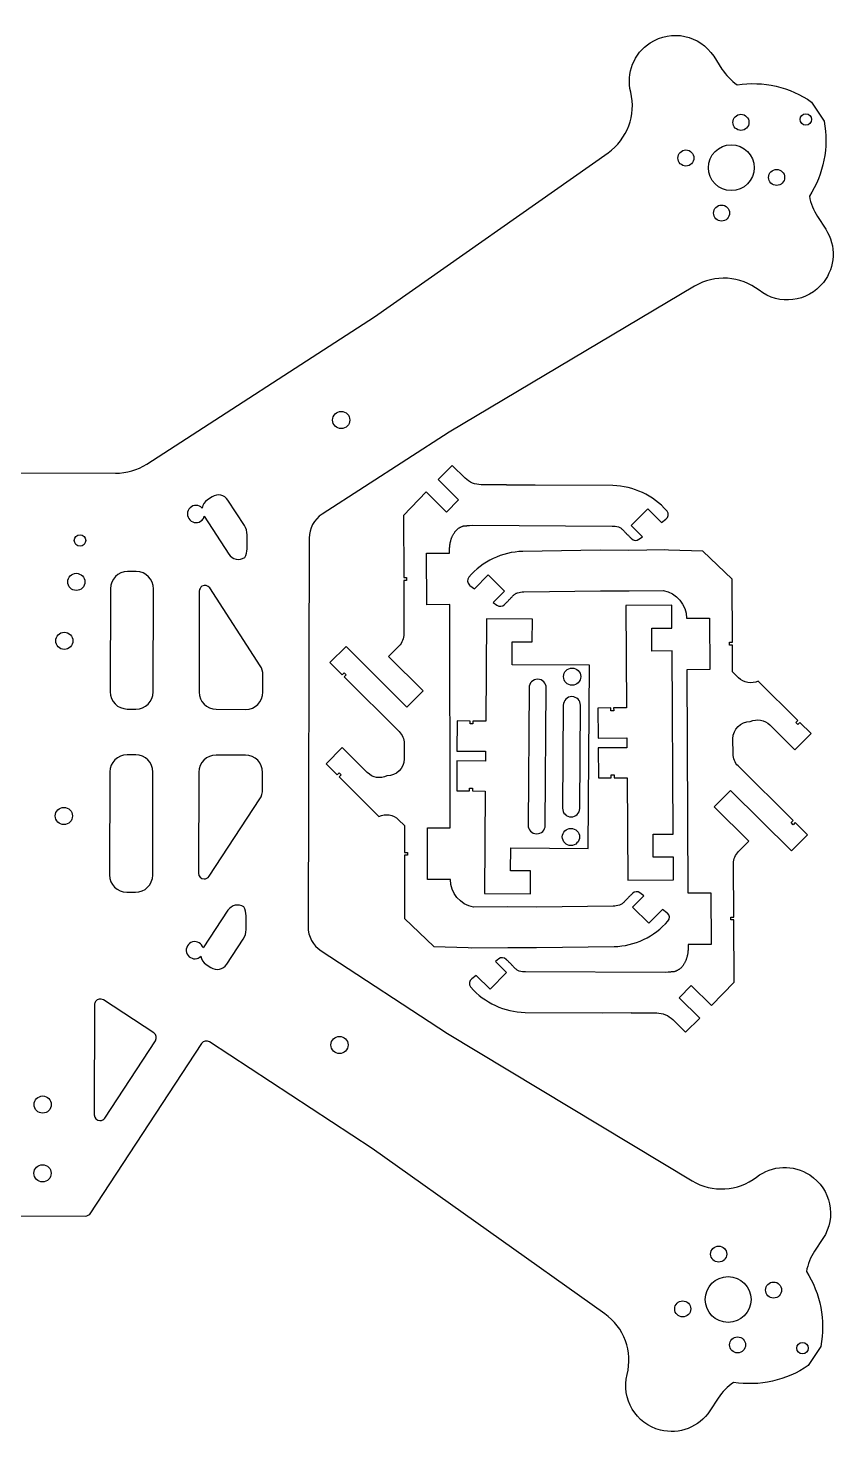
# Model space of a CAD drawing. Header units: millimetres. Extents: x 53 to 353, y -400 to -154.
# Drawn here: x 211.9 to 353, y -399.6 to -153.9 of the extents above; entities that cross this region are included whole.
import ezdxf

# ---------------------------------------------------------------- set-up
doc = ezdxf.new("R2010")
doc.units = ezdxf.units.MM
doc.header["$MEASUREMENT"] = 0
doc.layers.add('Layer 1', color=7, linetype='Continuous', lineweight=0)

msp = doc.modelspace()

# ---------------------------------------------------------------- linework, layer by layer
at = {"layer": 'Layer 1', "color": 18, "lineweight": 25, "true_color": 0x000000}
for points in [[(285.41, -245.64), (285.41, -245.47), (285.41, -245.29), (285.41, -245.12), (285.42, -244.95), (285.43, -244.77), (285.43, -244.68), (285.44, -244.6), (285.44, -244.51), (285.45, -244.42), (285.46, -244.33), (285.47, -244.24), (285.48, -244.15), (285.5, -244.06), (285.51, -243.97), (285.53, -243.88), (285.55, -243.79), (285.57, -243.7), (285.59, -243.62), (285.61, -243.53), (285.63, -243.44), (285.66, -243.35), (285.69, -243.26), (285.71, -243.17), (285.75, -243.08), (285.78, -242.99), (285.81, -242.91), (285.85, -242.82), (285.89, -242.73), (285.93, -242.65), (285.97, -242.56), (286.01, -242.48), (286.06, -242.4), (286.1, -242.31), (286.15, -242.23), (286.2, -242.16), (286.25, -242.08), (286.31, -242), (286.36, -241.93), (286.42, -241.86), (286.48, -241.79), (286.54, -241.72), (286.6, -241.65), (286.66, -241.59), (286.73, -241.53), (286.79, -241.47), (286.86, -241.41), (286.93, -241.36), (287, -241.3), (287.07, -241.25), (287.14, -241.21), (287.22, -241.16), (287.29, -241.12), (287.37, -241.08), (287.45, -241.05), (287.53, -241.01), (287.61, -240.98), (287.69, -240.95), (287.77, -240.92), (287.85, -240.9)], [(287.85, -240.9), (287.92, -240.89), (287.98, -240.89), (288.04, -240.88), (288.1, -240.87), (288.17, -240.87), (288.23, -240.86), (288.29, -240.86), (288.35, -240.85), (288.42, -240.85), (288.48, -240.84), (288.54, -240.84), (288.6, -240.83), (288.66, -240.82), (288.73, -240.82), (288.79, -240.81), (288.85, -240.81), (288.91, -240.8)], [(314.9, -241.06), (315.01, -241.11), (315.13, -241.17), (315.24, -241.23), (315.35, -241.31), (315.45, -241.39), (315.55, -241.48), (315.65, -241.57), (315.75, -241.67), (315.84, -241.76), (315.94, -241.87), (316.03, -241.97), (316.13, -242.07), (316.22, -242.17), (316.32, -242.27), (316.41, -242.37), (316.51, -242.46), (316.6, -242.56), (316.7, -242.65), (316.8, -242.74), (316.89, -242.83), (316.99, -242.92), (317.08, -243.02), (317.17, -243.11)], [(295, -254.62), (295.09, -254.53), (295.19, -254.43), (295.28, -254.34), (295.37, -254.25), (295.47, -254.16), (295.57, -254.07), (295.66, -253.97), (295.76, -253.87), (295.85, -253.77), (295.94, -253.67), (296.04, -253.57), (296.13, -253.47), (296.23, -253.37), (296.32, -253.27), (296.42, -253.17), (296.51, -253.07), (296.61, -252.98), (296.71, -252.89), (296.81, -252.81), (296.92, -252.73), (297.03, -252.66), (297.14, -252.61), (297.26, -252.55)], [(317.33, -305.1), (317.24, -305.19), (317.15, -305.28), (317.06, -305.37), (316.96, -305.46), (316.87, -305.55), (316.77, -305.65), (316.68, -305.74), (316.58, -305.84), (316.49, -305.94), (316.39, -306.04), (316.3, -306.14), (316.2, -306.24), (316.11, -306.34), (316.01, -306.45), (315.92, -306.55), (315.82, -306.64), (315.72, -306.73), (315.62, -306.82), (315.52, -306.9), (315.41, -306.98), (315.3, -307.04), (315.19, -307.1), (315.07, -307.15)], [(327.06, -314), (327.06, -314.17), (327.06, -314.35), (327.06, -314.52), (327.06, -314.69), (327.05, -314.87), (327.04, -314.96), (327.04, -315.04), (327.03, -315.13), (327.02, -315.22), (327.01, -315.31), (327, -315.4), (326.99, -315.49), (326.98, -315.58), (326.96, -315.67), (326.95, -315.76), (326.93, -315.85), (326.91, -315.94), (326.89, -316.03), (326.87, -316.12), (326.84, -316.21), (326.82, -316.29), (326.79, -316.38), (326.76, -316.47), (326.73, -316.56), (326.7, -316.65), (326.67, -316.74), (326.63, -316.82), (326.59, -316.91), (326.55, -317), (326.51, -317.08), (326.47, -317.16), (326.42, -317.25), (326.38, -317.33), (326.33, -317.41), (326.28, -317.49), (326.23, -317.56), (326.17, -317.64), (326.12, -317.71), (326.06, -317.79), (326, -317.86), (325.94, -317.93), (325.88, -317.99), (325.82, -318.06), (325.76, -318.12), (325.69, -318.18), (325.62, -318.23), (325.55, -318.29), (325.48, -318.34), (325.41, -318.39), (325.34, -318.44), (325.26, -318.48), (325.19, -318.52), (325.11, -318.56), (325.03, -318.6), (324.96, -318.63), (324.88, -318.67), (324.8, -318.7), (324.71, -318.72), (324.63, -318.75)], [(297.59, -318.65), (297.47, -318.6), (297.35, -318.54), (297.24, -318.47), (297.14, -318.4), (297.03, -318.32), (296.93, -318.23), (296.83, -318.14), (296.73, -318.05), (296.64, -317.95), (296.54, -317.85), (296.45, -317.74), (296.35, -317.64), (296.26, -317.54), (296.16, -317.44), (296.07, -317.34), (295.97, -317.25), (295.88, -317.15), (295.78, -317.06), (295.68, -316.97), (295.59, -316.88), (295.49, -316.79), (295.4, -316.7), (295.31, -316.61)], [(324.63, -318.75), (324.57, -318.75), (324.5, -318.76), (324.44, -318.77), (324.38, -318.77), (324.32, -318.78), (324.25, -318.78), (324.19, -318.79), (324.13, -318.8), (324.07, -318.8), (324, -318.81), (323.94, -318.81), (323.88, -318.82), (323.82, -318.82), (323.76, -318.83), (323.7, -318.83), (323.64, -318.84), (323.57, -318.85)]]:
    msp.add_lwpolyline(points, dxfattribs=at)
for points in [[(314.06, -272.69), (314.07, -273.19), (313.57, -273.19), (313.56, -272.69), (311.31, -272.71), (311.35, -277.96), (316.35, -277.93), (316.36, -279.63), (311.36, -279.66), (311.39, -284.91), (313.64, -284.89), (313.64, -284.39), (314.14, -284.39), (314.14, -284.89), (316.39, -284.88), (316.51, -302.78), (324.51, -302.72), (324.48, -298.72), (320.98, -298.75), (320.96, -294.75), (324.46, -294.72), (324.25, -262.73), (320.75, -262.75), (320.72, -258.75), (324.22, -258.73), (324.2, -254.73), (316.2, -254.78), (316.31, -272.68)], [(289.42, -286.68), (289.41, -287.18), (291.66, -287.2), (291.53, -305.1), (299.53, -305.16), (299.56, -301.16), (296.06, -301.13), (296.09, -297.13), (309.59, -297.23), (309.82, -265.23), (296.32, -265.13), (296.35, -261.13), (299.85, -261.16), (299.88, -257.16), (291.88, -257.1), (291.75, -275), (289.5, -274.98), (289.5, -275.48), (289, -275.48), (289, -274.98), (286.75, -274.96), (286.71, -280.21), (291.71, -280.25), (291.7, -281.95), (286.7, -281.91), (286.66, -287.16), (288.91, -287.18), (288.92, -286.68)]]:
    msp.add_lwpolyline(points, close=True, dxfattribs=at)
for centre, radius in [((336.28, -170.4), 1.4), ((347.61, -169.89), 1), ((334.59, -178.32), 4), ((326.67, -176.63), 1.4), ((342.51, -180.02), 1.4), ((332.89, -186.24), 1.4), ((266.51, -222.4), 1.5), ((220.91, -243.42), 1), ((220.26, -250.67), 1.5), ((218.17, -260.96), 1.5), ((306.81, -267.21), 1.5), ((218.1, -291.55), 1.5), ((306.6, -295.21), 1.5), ((266.21, -331.55), 1.5), ((214.4, -341.96), 1.5), ((214.37, -353.96), 1.5), ((332.39, -368.07), 1.4), ((334.04, -376), 4), ((341.97, -374.35), 1.4), ((326.11, -377.65), 1.4), ((335.69, -383.93), 1.4), ((347.02, -384.5), 1)]:
    msp.add_circle(centre, radius, dxfattribs=at)
for points, knots in [([(285.06, -329.55), (285.06, -329.55), (262.98, -315.08), (262.98, -315.08), (261.56, -314.16), (260.71, -312.58), (260.72, -310.89), (260.72, -310.89), (260.91, -243.03), (260.91, -243.03), (260.91, -241.34), (261.77, -239.76), (263.19, -238.84), (263.19, -238.84), (285.35, -224.49), (285.35, -224.49), (285.35, -224.49), (328.18, -199.02), (328.18, -199.02), (331.72, -196.91), (336.2, -197.2), (339.45, -199.73), (342.93, -202.45), (347.95, -201.84), (350.67, -198.35), (352.77, -195.67), (352.94, -191.94), (351.09, -189.08), (351.09, -189.08), (349.64, -186.85), (349.64, -186.85), (348.94, -185.77), (348.46, -184.57), (348.22, -183.31), (350.72, -179.44), (351.65, -174.75), (350.8, -170.21), (350.8, -170.21), (348.62, -166.85), (348.62, -166.85), (344.83, -164.22), (340.17, -163.14), (335.61, -163.84), (334.56, -163.1), (333.66, -162.17), (332.96, -161.09), (332.96, -161.09), (331.52, -158.86), (331.52, -158.86), (329.12, -155.15), (324.17, -154.09), (320.46, -156.5), (317.59, -158.35), (316.22, -161.81), (317.04, -165.12), (318.02, -169.13), (316.45, -173.33), (313.08, -175.7), (313.08, -175.7), (272.31, -204.35), (272.31, -204.35), (272.31, -204.35), (232.56, -230.08), (232.56, -230.08), (230.94, -231.13), (229.04, -231.69), (227.1, -231.69), (227.1, -231.69), (178.78, -231.55), (178.78, -231.55), (176.84, -231.55), (174.94, -230.98), (173.32, -229.92), (173.32, -229.92), (133.72, -203.96), (133.72, -203.96), (133.72, -203.96), (93.11, -175.09), (93.11, -175.09), (89.75, -172.7), (88.2, -168.49), (89.21, -164.49), (90.29, -160.21), (87.7, -155.86), (83.41, -154.78), (80.1, -153.95), (76.63, -155.3), (74.76, -158.15), (74.76, -158.15), (73.31, -160.37), (73.31, -160.37), (72.6, -161.45), (71.7, -162.38), (70.64, -163.11), (66.09, -162.38), (61.42, -163.43), (57.62, -166.05), (57.62, -166.05), (55.43, -169.39), (55.43, -169.39), (54.55, -173.92), (55.45, -178.62), (57.93, -182.51), (57.68, -183.77), (57.19, -184.97), (56.49, -186.04), (56.49, -186.04), (55.03, -188.26), (55.03, -188.26), (52.61, -191.96), (53.64, -196.92), (57.34, -199.34), (60.19, -201.21), (63.91, -201.06), (66.61, -198.98), (69.88, -196.46), (74.35, -196.2), (77.88, -198.33), (77.88, -198.33), (120.57, -224.04), (120.57, -224.04), (120.57, -224.04), (142.65, -238.51), (142.65, -238.51), (144.06, -239.44), (144.91, -241.01), (144.91, -242.7), (144.91, -242.7), (144.72, -310.57), (144.72, -310.57), (144.72, -312.26), (143.86, -313.83), (142.44, -314.75), (142.44, -314.75), (120.28, -329.1), (120.28, -329.1), (120.28, -329.1), (77.45, -354.57), (77.45, -354.57), (73.91, -356.68), (69.43, -356.4), (66.18, -353.86), (62.7, -351.14), (57.67, -351.76), (54.95, -355.24), (52.85, -357.93), (52.69, -361.65), (54.54, -364.51), (54.54, -364.51), (55.99, -366.74), (55.99, -366.74), (56.68, -367.82), (57.17, -369.02), (57.41, -370.28), (54.9, -374.16), (53.98, -378.85), (54.83, -383.38), (54.83, -383.38), (57.01, -386.74), (57.01, -386.74), (60.8, -389.38), (65.45, -390.45), (70.02, -389.75), (71.07, -390.49), (71.97, -391.42), (72.66, -392.5), (72.66, -392.5), (74.11, -394.73), (74.11, -394.73), (76.51, -398.44), (81.46, -399.5), (85.17, -397.1), (88.03, -395.24), (89.41, -391.78), (88.59, -388.47), (87.6, -384.46), (89.18, -380.27), (92.55, -377.9), (92.55, -377.9), (133.32, -349.24), (133.32, -349.24), (133.32, -349.24), (162.66, -330.25), (162.66, -330.25), (162.66, -330.25), (182.81, -361.37), (182.81, -361.37), (182.81, -361.37), (221.8, -361.48), (221.8, -361.48), (222.14, -361.48), (222.46, -361.31), (222.64, -361.03), (222.64, -361.03), (242.12, -331.3), (242.12, -331.3), (242.42, -330.84), (243.04, -330.71), (243.51, -331.02), (243.51, -331.02), (271.9, -349.63), (271.9, -349.63), (271.9, -349.63), (312.51, -378.5), (312.51, -378.5), (315.88, -380.89), (317.42, -385.1), (316.42, -389.1), (315.34, -393.38), (317.93, -397.73), (322.22, -398.81), (325.52, -399.65), (329, -398.29), (330.86, -395.44), (330.86, -395.44), (332.32, -393.22), (332.32, -393.22), (333.02, -392.14), (333.93, -391.22), (334.98, -390.48), (339.54, -391.21), (344.2, -390.16), (348.01, -387.55), (348.01, -387.55), (350.2, -384.2), (350.2, -384.2), (351.08, -379.67), (350.18, -374.97), (347.7, -371.09), (347.95, -369.83), (348.44, -368.63), (349.14, -367.55), (349.14, -367.55), (350.6, -365.33), (350.6, -365.33), (353.02, -361.64), (351.99, -356.68), (348.29, -354.25), (345.44, -352.39), (341.72, -352.53), (339.02, -354.61), (335.75, -357.13), (331.28, -357.39), (327.74, -355.27), (327.74, -355.27), (285.06, -329.55), (285.06, -329.55)], [0, 0, 0, 0, 1, 1, 1, 2, 2, 2, 3, 3, 3, 4, 4, 4, 5, 5, 5, 6, 6, 6, 7, 7, 7, 8, 8, 8, 9, 9, 9, 10, 10, 10, 11, 11, 11, 12, 12, 12, 13, 13, 13, 14, 14, 14, 15, 15, 15, 16, 16, 16, 17, 17, 17, 18, 18, 18, 19, 19, 19, 20, 20, 20, 21, 21, 21, 22, 22, 22, 23, 23, 23, 24, 24, 24, 25, 25, 25, 26, 26, 26, 27, 27, 27, 28, 28, 28, 29, 29, 29, 30, 30, 30, 31, 31, 31, 32, 32, 32, 33, 33, 33, 34, 34, 34, 35, 35, 35, 36, 36, 36, 37, 37, 37, 38, 38, 38, 39, 39, 39, 40, 40, 40, 41, 41, 41, 42, 42, 42, 43, 43, 43, 44, 44, 44, 45, 45, 45, 46, 46, 46, 47, 47, 47, 48, 48, 48, 49, 49, 49, 50, 50, 50, 51, 51, 51, 52, 52, 52, 53, 53, 53, 54, 54, 54, 55, 55, 55, 56, 56, 56, 57, 57, 57, 58, 58, 58, 59, 59, 59, 60, 60, 60, 61, 61, 61, 62, 62, 62, 63, 63, 63, 64, 64, 64, 65, 65, 65, 66, 66, 66, 67, 67, 67, 68, 68, 68, 69, 69, 69, 70, 70, 70, 71, 71, 71, 72, 72, 72, 73, 73, 73, 74, 74, 74, 75, 75, 75, 76, 76, 76, 77, 77, 77, 78, 78, 78, 79, 79, 79, 80, 80, 80, 81, 81, 81, 82, 82, 82, 82]), ([(317.17, -243.11), (317.52, -243.47), (318.08, -243.51), (318.48, -243.21), (318.48, -243.21), (319.07, -242.78), (319.07, -242.78), (319.07, -242.78), (317.11, -240.82), (317.11, -240.82), (317.11, -240.82), (320, -237.91), (320, -237.91), (320, -237.91), (322.4, -240.31), (322.4, -240.31), (322.4, -240.31), (323.19, -239.72), (323.19, -239.72), (323.64, -239.39), (323.73, -238.77), (323.4, -238.32), (323.38, -238.3), (323.37, -238.28), (323.35, -238.26), (320.95, -235.54), (317.53, -233.94), (313.91, -233.85), (313.91, -233.85), (300.38, -233.76), (300.38, -233.76), (300.38, -233.76), (295.38, -233.78), (295.38, -233.78), (295.38, -233.78), (295.38, -233.73), (295.38, -233.73), (295.38, -233.73), (290.92, -233.7), (290.92, -233.7), (289.88, -233.7), (288.87, -233.28), (288.13, -232.54), (288.13, -232.54), (285.89, -230.31), (285.89, -230.31), (285.89, -230.31), (283.42, -232.79), (283.42, -232.79), (283.42, -232.79), (287, -236.35), (287, -236.35), (287, -236.35), (284.88, -238.48), (284.88, -238.48), (284.88, -238.48), (281.34, -234.95), (281.34, -234.95), (281.34, -234.95), (277.39, -239.06), (277.39, -239.06), (277.39, -239.06), (277.42, -249.91), (277.42, -249.91), (277.42, -249.91), (277.92, -249.91), (277.92, -249.91), (277.92, -249.91), (277.92, -250.41), (277.92, -250.41), (277.92, -250.41), (277.42, -250.41), (277.42, -250.41), (277.42, -250.41), (277.45, -259.75), (277.45, -259.75), (277.45, -260.55), (277.14, -261.31), (276.58, -261.87), (276.58, -261.87), (274.78, -263.68), (274.78, -263.68), (274.78, -263.68), (280.8, -269.68), (280.8, -269.68), (280.8, -269.68), (277.98, -272.52), (277.98, -272.52), (277.98, -272.52), (267.35, -261.94), (267.35, -261.94), (267.35, -261.94), (264.52, -264.77), (264.52, -264.77), (264.52, -264.77), (266.65, -266.89), (266.65, -266.89), (266.65, -266.89), (267, -266.53), (267, -266.53), (267, -266.53), (267.36, -266.89), (267.36, -266.89), (267.36, -266.89), (267.01, -267.24), (267.01, -267.24), (267.01, -267.24), (276.62, -276.8), (276.62, -276.8), (277.18, -277.36), (277.5, -278.12), (277.5, -278.92), (277.5, -278.92), (277.51, -281.54), (277.51, -281.54), (277.51, -281.55), (277.51, -281.56), (277.51, -281.58), (277.49, -283.23), (276.13, -284.56), (274.48, -284.55), (273.33, -285.1), (271.96, -284.87), (271.06, -283.97), (271.06, -283.97), (266.69, -279.62), (266.69, -279.62), (266.69, -279.62), (263.86, -282.45), (263.86, -282.45), (263.86, -282.45), (265.81, -284.39), (265.81, -284.39), (265.81, -284.39), (266.17, -284.04), (266.17, -284.04), (266.17, -284.04), (266.52, -284.39), (266.52, -284.39), (266.52, -284.39), (266.17, -284.74), (266.17, -284.74), (266.17, -284.74), (273.08, -291.62), (273.08, -291.62), (274.23, -291.07), (275.6, -291.3), (276.5, -292.2), (276.5, -292.2), (277.54, -293.23), (277.54, -293.23), (277.54, -293.23), (277.55, -297.91), (277.55, -297.91), (277.55, -297.91), (278.05, -297.91), (278.05, -297.91), (278.05, -297.91), (278.05, -298.41), (278.05, -298.41), (278.05, -298.41), (277.55, -298.41), (277.55, -298.41), (277.55, -298.41), (277.58, -309.43), (277.58, -309.43), (277.58, -309.43), (282.67, -314.32), (282.67, -314.32), (282.67, -314.32), (288.65, -314.51), (288.65, -314.51), (288.65, -314.51), (289.33, -314.57), (289.33, -314.57), (289.33, -314.57), (295.59, -314.5), (295.59, -314.5), (295.59, -314.5), (300.59, -314.53), (300.59, -314.53), (300.59, -314.53), (314.12, -314.37), (314.12, -314.37), (317.74, -314.26), (321.16, -312.65), (323.54, -309.91), (323.9, -309.5), (323.85, -308.86), (323.44, -308.5), (323.42, -308.48), (323.4, -308.47), (323.37, -308.45), (323.37, -308.45), (322.58, -307.87), (322.58, -307.87), (322.58, -307.87), (320.19, -310.27), (320.19, -310.27), (320.19, -310.27), (317.35, -307.45), (317.35, -307.45), (317.35, -307.45), (319.32, -305.48), (319.32, -305.48), (319.32, -305.48), (318.65, -304.98), (318.65, -304.98), (318.24, -304.69), (317.68, -304.73), (317.33, -305.1)], [0, 0, 0, 0, 1, 1, 1, 2, 2, 2, 3, 3, 3, 4, 4, 4, 5, 5, 5, 6, 6, 6, 7, 7, 7, 8, 8, 8, 9, 9, 9, 10, 10, 10, 11, 11, 11, 12, 12, 12, 13, 13, 13, 14, 14, 14, 15, 15, 15, 16, 16, 16, 17, 17, 17, 18, 18, 18, 19, 19, 19, 20, 20, 20, 21, 21, 21, 22, 22, 22, 23, 23, 23, 24, 24, 24, 25, 25, 25, 26, 26, 26, 27, 27, 27, 28, 28, 28, 29, 29, 29, 30, 30, 30, 31, 31, 31, 32, 32, 32, 33, 33, 33, 34, 34, 34, 35, 35, 35, 36, 36, 36, 37, 37, 37, 38, 38, 38, 39, 39, 39, 40, 40, 40, 41, 41, 41, 42, 42, 42, 43, 43, 43, 44, 44, 44, 45, 45, 45, 46, 46, 46, 47, 47, 47, 48, 48, 48, 49, 49, 49, 50, 50, 50, 51, 51, 51, 52, 52, 52, 53, 53, 53, 54, 54, 54, 55, 55, 55, 56, 56, 56, 57, 57, 57, 58, 58, 58, 59, 59, 59, 60, 60, 60, 61, 61, 61, 62, 62, 62, 63, 63, 63, 64, 64, 64, 65, 65, 65, 66, 66, 66, 67, 67, 67, 68, 68, 68, 69, 69, 69, 70, 70, 70, 70]), ([(242.24, -237.77), (242.32, -237.18), (242.64, -236.66), (243.14, -236.34), (243.14, -236.34), (243.98, -235.8), (243.98, -235.8), (244.9, -235.19), (246.14, -235.46), (246.74, -236.39), (246.74, -236.39), (249.61, -240.81), (249.61, -240.81), (249.92, -241.3), (250.09, -241.87), (250.09, -242.45), (250.09, -242.45), (250.08, -244.88), (250.08, -244.88), (250.08, -245.42), (249.94, -245.95), (249.66, -246.41), (248.73, -247.01), (247.49, -246.75), (246.89, -245.82), (246.89, -245.82), (242.61, -239.2), (242.61, -239.2), (242.54, -239.46), (242.4, -239.7), (242.21, -239.89), (241.61, -240.46), (240.66, -240.45), (240.09, -239.85), (239.51, -239.26), (239.52, -238.31), (240.12, -237.73), (240.72, -237.15), (241.66, -237.17), (242.24, -237.77)], [0, 0, 0, 0, 1, 1, 1, 2, 2, 2, 3, 3, 3, 4, 4, 4, 5, 5, 5, 6, 6, 6, 7, 7, 7, 8, 8, 8, 9, 9, 9, 10, 10, 10, 11, 11, 11, 12, 12, 12, 13, 13, 13, 13]), ([(288.91, -240.8), (288.91, -240.8), (289.42, -240.76), (289.42, -240.76), (289.42, -240.76), (313.78, -240.91), (313.78, -240.91), (314.16, -240.92), (314.53, -240.97), (314.9, -241.06)], [0, 0, 0, 0, 1, 1, 1, 2, 2, 2, 3, 3, 3, 3]), ([(315.07, -307.15), (314.71, -307.24), (314.33, -307.29), (313.96, -307.31), (313.96, -307.31), (300.58, -307.47), (300.58, -307.47), (300.58, -307.47), (295.58, -307.43), (295.58, -307.43), (295.58, -307.43), (289.6, -307.5), (289.6, -307.5), (287.27, -307.05), (285.58, -305.01), (285.56, -302.64), (285.56, -302.64), (281.56, -302.65), (281.56, -302.65), (281.56, -302.65), (281.54, -293.65), (281.54, -293.65), (281.54, -293.65), (285.54, -293.64), (285.54, -293.64), (285.54, -293.64), (285.44, -254.64), (285.44, -254.64), (285.44, -254.64), (281.44, -254.65), (281.44, -254.65), (281.44, -254.65), (281.41, -245.65), (281.41, -245.65), (281.41, -245.65), (285.41, -245.64), (285.41, -245.64)], [0, 0, 0, 0, 1, 1, 1, 2, 2, 2, 3, 3, 3, 4, 4, 4, 5, 5, 5, 6, 6, 6, 7, 7, 7, 8, 8, 8, 9, 9, 9, 10, 10, 10, 11, 11, 11, 12, 12, 12, 12]), ([(295.31, -316.61), (294.96, -316.25), (294.4, -316.2), (293.99, -316.5), (293.99, -316.5), (293.41, -316.94), (293.41, -316.94), (293.41, -316.94), (295.38, -318.89), (295.38, -318.89), (295.38, -318.89), (292.49, -321.81), (292.49, -321.81), (292.49, -321.81), (290.08, -319.42), (290.08, -319.42), (290.08, -319.42), (289.29, -320.01), (289.29, -320.01), (288.85, -320.34), (288.76, -320.96), (289.09, -321.4), (289.11, -321.43), (289.12, -321.45), (289.14, -321.47), (291.54, -324.19), (294.97, -325.78), (298.59, -325.86), (298.59, -325.86), (312.12, -325.91), (312.12, -325.91), (312.12, -325.91), (317.12, -325.89), (317.12, -325.89), (317.12, -325.89), (317.12, -325.93), (317.12, -325.93), (317.12, -325.93), (321.58, -325.95), (321.58, -325.95), (322.62, -325.96), (323.63, -326.37), (324.37, -327.11), (324.37, -327.11), (326.62, -329.33), (326.62, -329.33), (326.62, -329.33), (329.08, -326.85), (329.08, -326.85), (329.08, -326.85), (325.49, -323.29), (325.49, -323.29), (325.49, -323.29), (327.6, -321.16), (327.6, -321.16), (327.6, -321.16), (331.16, -324.68), (331.16, -324.68), (331.16, -324.68), (335.09, -320.56), (335.09, -320.56), (335.09, -320.56), (335.04, -309.71), (335.04, -309.71), (335.04, -309.71), (334.54, -309.71), (334.54, -309.71), (334.54, -309.71), (334.54, -309.21), (334.54, -309.21), (334.54, -309.21), (335.04, -309.21), (335.04, -309.21), (335.04, -309.21), (334.99, -299.87), (334.99, -299.87), (334.99, -299.08), (335.3, -298.31), (335.86, -297.75), (335.86, -297.75), (337.66, -295.93), (337.66, -295.93), (337.66, -295.93), (331.62, -289.95), (331.62, -289.95), (331.62, -289.95), (334.43, -287.11), (334.43, -287.11), (334.43, -287.11), (345.09, -297.66), (345.09, -297.66), (345.09, -297.66), (347.9, -294.82), (347.9, -294.82), (347.9, -294.82), (345.77, -292.71), (345.77, -292.71), (345.77, -292.71), (345.42, -293.07), (345.42, -293.07), (345.42, -293.07), (345.07, -292.71), (345.07, -292.71), (345.07, -292.71), (345.42, -292.36), (345.42, -292.36), (345.42, -292.36), (335.79, -282.82), (335.79, -282.82), (335.22, -282.26), (334.9, -281.5), (334.9, -280.7), (334.9, -280.7), (334.88, -278.09), (334.88, -278.09), (334.88, -278.07), (334.88, -278.06), (334.88, -278.05), (334.9, -276.39), (336.25, -275.06), (337.91, -275.07), (339.05, -274.52), (340.42, -274.75), (341.32, -275.64), (341.32, -275.64), (345.71, -279.98), (345.71, -279.98), (345.71, -279.98), (348.52, -277.14), (348.52, -277.14), (348.52, -277.14), (346.57, -275.2), (346.57, -275.2), (346.57, -275.2), (346.22, -275.56), (346.22, -275.56), (346.22, -275.56), (345.86, -275.21), (345.86, -275.21), (345.86, -275.21), (346.21, -274.85), (346.21, -274.85), (346.21, -274.85), (339.29, -267.99), (339.29, -267.99), (338.14, -268.55), (336.77, -268.32), (335.87, -267.42), (335.87, -267.42), (334.83, -266.39), (334.83, -266.39), (334.83, -266.39), (334.8, -261.71), (334.8, -261.71), (334.8, -261.71), (334.3, -261.71), (334.3, -261.71), (334.3, -261.71), (334.3, -261.21), (334.3, -261.21), (334.3, -261.21), (334.8, -261.21), (334.8, -261.21), (334.8, -261.21), (334.75, -250.2), (334.75, -250.2), (334.75, -250.2), (329.64, -245.32), (329.64, -245.32), (329.64, -245.32), (323.66, -245.14), (323.66, -245.14), (323.66, -245.14), (322.99, -245.08), (322.99, -245.08), (322.99, -245.08), (316.72, -245.17), (316.72, -245.17), (316.72, -245.17), (311.72, -245.15), (311.72, -245.15), (311.72, -245.15), (298.2, -245.34), (298.2, -245.34), (294.57, -245.45), (291.16, -247.08), (288.79, -249.82), (288.43, -250.23), (288.47, -250.86), (288.89, -251.23), (288.91, -251.24), (288.93, -251.26), (288.96, -251.28), (288.96, -251.28), (289.75, -251.86), (289.75, -251.86), (289.75, -251.86), (292.14, -249.45), (292.14, -249.45), (292.14, -249.45), (294.98, -252.26), (294.98, -252.26), (294.98, -252.26), (293.02, -254.24), (293.02, -254.24), (293.02, -254.24), (293.69, -254.73), (293.69, -254.73), (294.1, -255.03), (294.66, -254.98), (295, -254.62)], [0, 0, 0, 0, 1, 1, 1, 2, 2, 2, 3, 3, 3, 4, 4, 4, 5, 5, 5, 6, 6, 6, 7, 7, 7, 8, 8, 8, 9, 9, 9, 10, 10, 10, 11, 11, 11, 12, 12, 12, 13, 13, 13, 14, 14, 14, 15, 15, 15, 16, 16, 16, 17, 17, 17, 18, 18, 18, 19, 19, 19, 20, 20, 20, 21, 21, 21, 22, 22, 22, 23, 23, 23, 24, 24, 24, 25, 25, 25, 26, 26, 26, 27, 27, 27, 28, 28, 28, 29, 29, 29, 30, 30, 30, 31, 31, 31, 32, 32, 32, 33, 33, 33, 34, 34, 34, 35, 35, 35, 36, 36, 36, 37, 37, 37, 38, 38, 38, 39, 39, 39, 40, 40, 40, 41, 41, 41, 42, 42, 42, 43, 43, 43, 44, 44, 44, 45, 45, 45, 46, 46, 46, 47, 47, 47, 48, 48, 48, 49, 49, 49, 50, 50, 50, 51, 51, 51, 52, 52, 52, 53, 53, 53, 54, 54, 54, 55, 55, 55, 56, 56, 56, 57, 57, 57, 58, 58, 58, 59, 59, 59, 60, 60, 60, 61, 61, 61, 62, 62, 62, 63, 63, 63, 64, 64, 64, 65, 65, 65, 66, 66, 66, 67, 67, 67, 68, 68, 68, 69, 69, 69, 70, 70, 70, 70]), ([(229.22, -248.87), (229.22, -248.87), (230.74, -248.87), (230.74, -248.87), (232.4, -248.88), (233.74, -250.23), (233.74, -251.88), (233.74, -251.88), (233.69, -269.88), (233.69, -269.88), (233.68, -271.54), (232.33, -272.88), (230.68, -272.87), (230.68, -272.87), (229.15, -272.87), (229.15, -272.87), (227.5, -272.86), (226.16, -271.52), (226.16, -269.86), (226.16, -269.86), (226.21, -251.86), (226.21, -251.86), (226.22, -250.2), (227.56, -248.86), (229.22, -248.87)], [0, 0, 0, 0, 1, 1, 1, 2, 2, 2, 3, 3, 3, 4, 4, 4, 5, 5, 5, 6, 6, 6, 7, 7, 7, 8, 8, 8, 8]), ([(252.83, -269.93), (252.83, -271.59), (251.48, -272.93), (249.82, -272.93), (249.82, -272.93), (244.68, -272.91), (244.68, -272.91), (243.02, -272.91), (241.68, -271.56), (241.69, -269.9), (241.69, -269.9), (241.73, -252.27), (241.73, -252.27), (241.73, -251.93), (241.91, -251.62), (242.19, -251.43), (242.65, -251.13), (243.27, -251.27), (243.57, -251.73), (243.57, -251.73), (252.36, -265.3), (252.36, -265.3), (252.68, -265.79), (252.84, -266.36), (252.84, -266.94), (252.84, -266.94), (252.83, -269.93), (252.83, -269.93)], [0, 0, 0, 0, 1, 1, 1, 2, 2, 2, 3, 3, 3, 4, 4, 4, 5, 5, 5, 6, 6, 6, 7, 7, 7, 8, 8, 8, 9, 9, 9, 9]), ([(297.26, -252.55), (297.63, -252.47), (298, -252.41), (298.38, -252.4), (298.38, -252.4), (311.76, -252.21), (311.76, -252.21), (311.76, -252.21), (316.76, -252.23), (316.76, -252.23), (316.76, -252.23), (322.73, -252.15), (322.73, -252.15), (325.06, -252.6), (326.75, -254.63), (326.78, -257), (326.78, -257), (330.78, -256.98), (330.78, -256.98), (330.78, -256.98), (330.82, -265.98), (330.82, -265.98), (330.82, -265.98), (326.82, -266), (326.82, -266), (326.82, -266), (327.02, -305), (327.02, -305), (327.02, -305), (331.02, -304.98), (331.02, -304.98), (331.02, -304.98), (331.06, -313.98), (331.06, -313.98), (331.06, -313.98), (327.06, -314), (327.06, -314)], [0, 0, 0, 0, 1, 1, 1, 2, 2, 2, 3, 3, 3, 4, 4, 4, 5, 5, 5, 6, 6, 6, 7, 7, 7, 8, 8, 8, 9, 9, 9, 10, 10, 10, 11, 11, 11, 12, 12, 12, 12]), ([(302.29, -269.18), (302.29, -269.18), (302.12, -293.18), (302.12, -293.18), (302.11, -294.01), (301.44, -294.67), (300.61, -294.67), (299.78, -294.66), (299.11, -293.98), (299.12, -293.15), (299.12, -293.15), (299.29, -269.16), (299.29, -269.16), (299.3, -268.33), (299.98, -267.66), (300.8, -267.67), (301.63, -267.67), (302.3, -268.35), (302.29, -269.18)], [0, 0, 0, 0, 1, 1, 1, 2, 2, 2, 3, 3, 3, 4, 4, 4, 5, 5, 5, 6, 6, 6, 6]), ([(308.27, -272.22), (308.27, -272.22), (308.14, -290.22), (308.14, -290.22), (308.13, -291.05), (307.46, -291.72), (306.63, -291.71), (305.8, -291.7), (305.13, -291.03), (305.14, -290.2), (305.14, -290.2), (305.27, -272.2), (305.27, -272.2), (305.28, -271.37), (305.95, -270.7), (306.78, -270.71), (307.61, -270.72), (308.28, -271.39), (308.27, -272.22)], [0, 0, 0, 0, 1, 1, 1, 2, 2, 2, 3, 3, 3, 4, 4, 4, 5, 5, 5, 6, 6, 6, 6]), ([(230.59, -304.87), (230.59, -304.87), (229.06, -304.87), (229.06, -304.87), (227.41, -304.86), (226.07, -303.52), (226.07, -301.86), (226.07, -301.86), (226.12, -283.86), (226.12, -283.86), (226.13, -282.2), (227.47, -280.86), (229.13, -280.87), (229.13, -280.87), (230.65, -280.87), (230.65, -280.87), (232.31, -280.88), (233.65, -282.22), (233.65, -283.88), (233.65, -283.88), (233.6, -301.88), (233.6, -301.88), (233.59, -303.54), (232.25, -304.88), (230.59, -304.87)], [0, 0, 0, 0, 1, 1, 1, 2, 2, 2, 3, 3, 3, 4, 4, 4, 5, 5, 5, 6, 6, 6, 7, 7, 7, 8, 8, 8, 8]), ([(249.8, -280.93), (251.46, -280.93), (252.8, -282.28), (252.79, -283.93), (252.79, -283.93), (252.79, -286.93), (252.79, -286.93), (252.78, -287.51), (252.61, -288.08), (252.3, -288.57), (252.3, -288.57), (243.43, -302.09), (243.43, -302.09), (243.25, -302.37), (242.93, -302.54), (242.59, -302.54), (242.04, -302.54), (241.6, -302.09), (241.6, -301.54), (241.6, -301.54), (241.65, -283.9), (241.65, -283.9), (241.65, -282.25), (243, -280.91), (244.65, -280.91), (244.65, -280.91), (249.8, -280.93), (249.8, -280.93)], [0, 0, 0, 0, 1, 1, 1, 2, 2, 2, 3, 3, 3, 4, 4, 4, 5, 5, 5, 6, 6, 6, 7, 7, 7, 8, 8, 8, 9, 9, 9, 9]), ([(242.91, -317.48), (242.42, -317.15), (242.1, -316.63), (242.02, -316.05), (241.84, -316.24), (241.6, -316.38), (241.34, -316.45), (240.54, -316.66), (239.72, -316.18), (239.5, -315.38), (239.29, -314.58), (239.76, -313.76), (240.57, -313.55), (241.37, -313.33), (242.19, -313.81), (242.4, -314.61), (242.4, -314.61), (246.72, -308.02), (246.72, -308.02), (247.33, -307.09), (248.57, -306.83), (249.49, -307.44), (249.76, -307.9), (249.91, -308.43), (249.91, -308.97), (249.91, -308.97), (249.9, -311.4), (249.9, -311.4), (249.9, -311.99), (249.73, -312.55), (249.41, -313.04), (249.41, -313.04), (246.52, -317.45), (246.52, -317.45), (245.91, -318.37), (244.67, -318.63), (243.75, -318.03), (243.75, -318.03), (242.91, -317.48), (242.91, -317.48)], [0, 0, 0, 0, 1, 1, 1, 2, 2, 2, 3, 3, 3, 4, 4, 4, 5, 5, 5, 6, 6, 6, 7, 7, 7, 8, 8, 8, 9, 9, 9, 10, 10, 10, 11, 11, 11, 12, 12, 12, 13, 13, 13, 13]), ([(323.57, -318.85), (323.57, -318.85), (323.06, -318.89), (323.06, -318.89), (323.06, -318.89), (298.7, -318.79), (298.7, -318.79), (298.33, -318.78), (297.95, -318.73), (297.59, -318.65)], [0, 0, 0, 0, 1, 1, 1, 2, 2, 2, 3, 3, 3, 3]), ([(225, -323.67), (225, -323.67), (233.79, -329.43), (233.79, -329.43), (234.25, -329.73), (234.38, -330.35), (234.07, -330.81), (234.07, -330.81), (225.23, -344.31), (225.23, -344.31), (225.05, -344.59), (224.73, -344.76), (224.39, -344.76), (223.84, -344.76), (223.39, -344.31), (223.39, -343.76), (223.39, -343.76), (223.45, -324.5), (223.45, -324.5), (223.45, -324.31), (223.51, -324.12), (223.61, -323.96), (223.91, -323.5), (224.53, -323.37), (225, -323.67)], [0, 0, 0, 0, 1, 1, 1, 2, 2, 2, 3, 3, 3, 4, 4, 4, 5, 5, 5, 6, 6, 6, 7, 7, 7, 8, 8, 8, 8])]:
    msp.add_open_spline(points, degree=3, knots=knots, dxfattribs=at)

doc.saveas('drawing.dxf')
